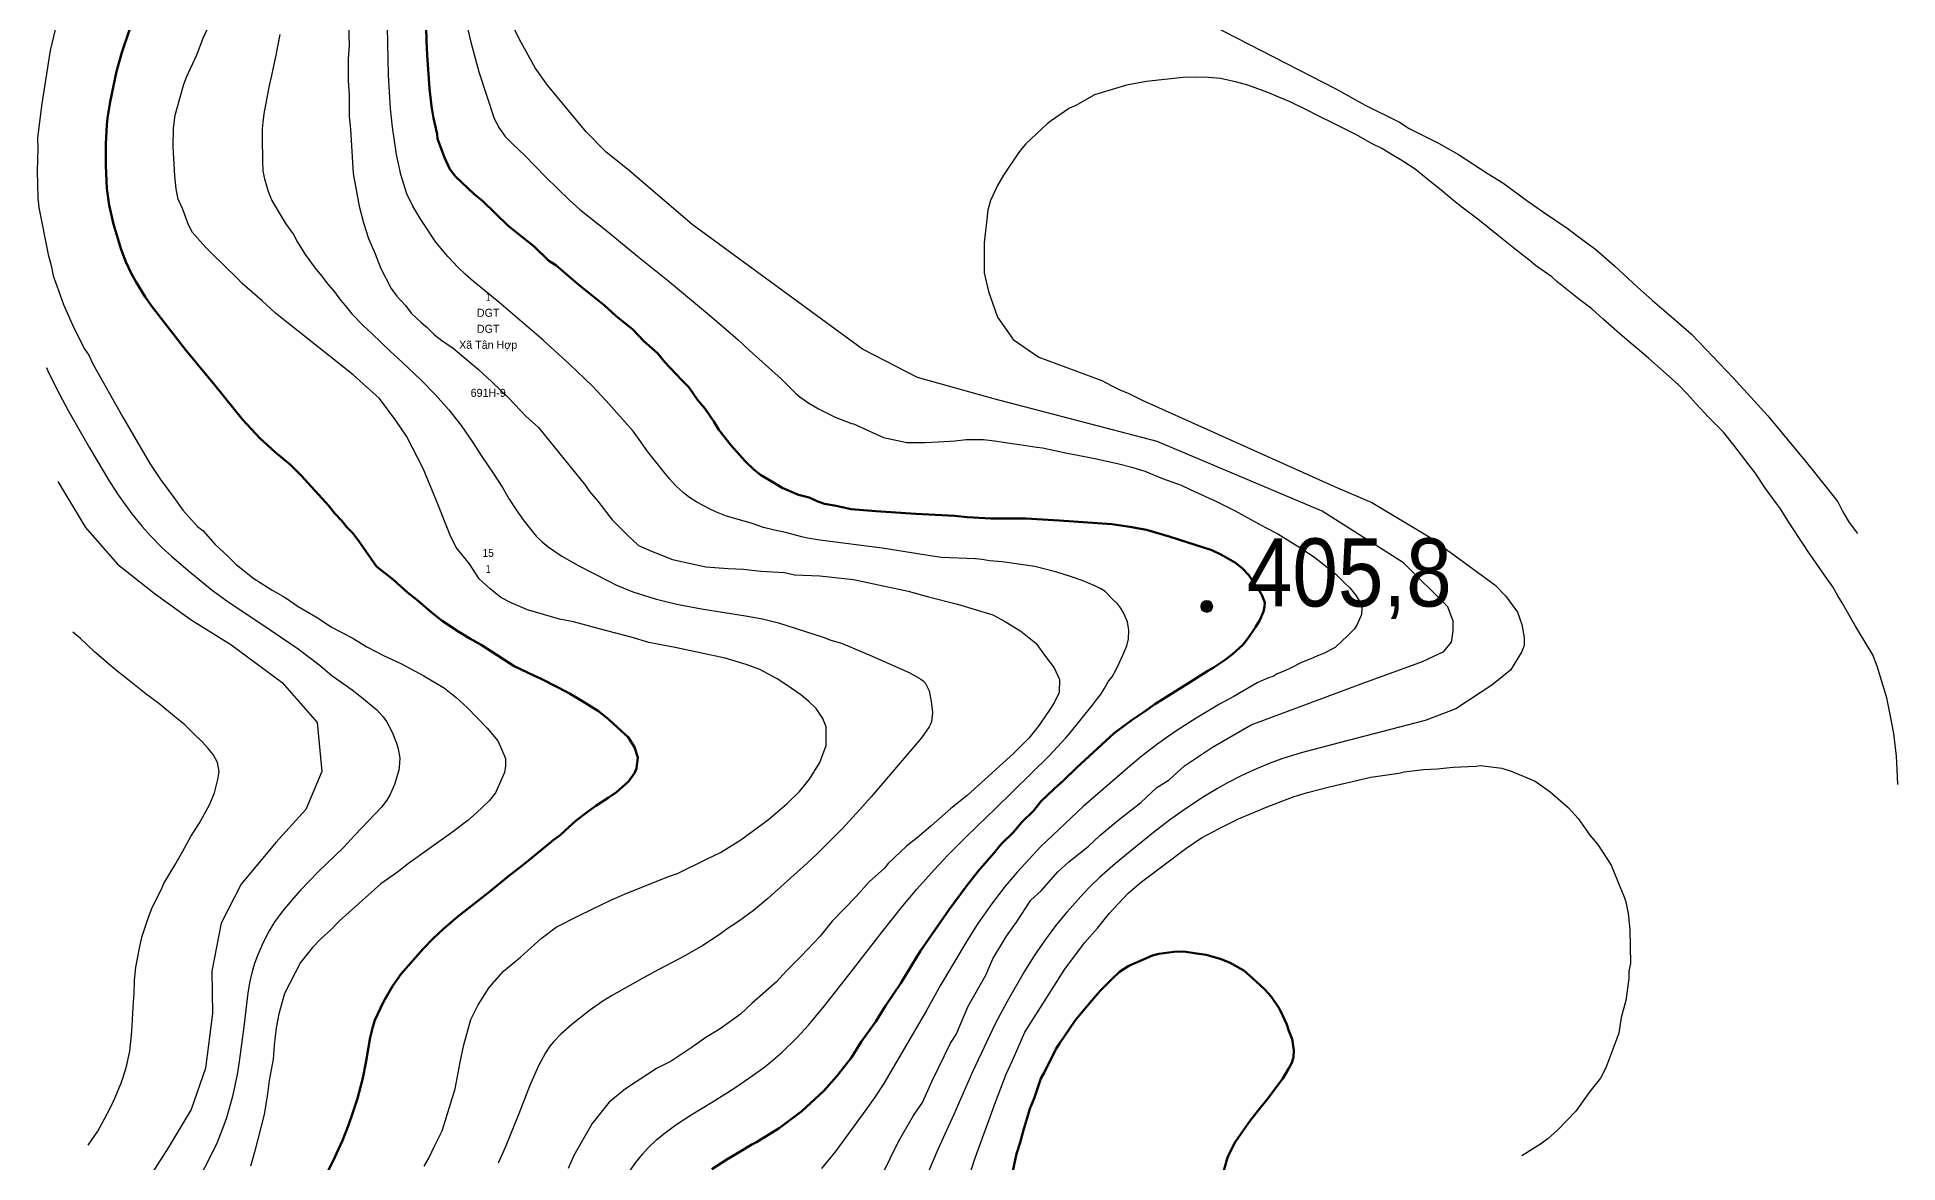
# Model space of a CAD drawing. Header units: metres. Extents: x 549268 to 556659, y 1838059 to 1844558.
# Drawn here: x 550020.9 to 550485.8, y 1843905.3 to 1844186.5 of the extents above; entities that cross this region are included whole.
import ezdxf
from ezdxf.enums import TextEntityAlignment as Align

# ---------------------------------------------------------------- set-up
doc = ezdxf.new("R2010")
doc.units = ezdxf.units.M
doc.header["$LTSCALE"] = 0.8
for name, color, linetype, lineweight in [('1', 7, 'Continuous', 25), ('2', 7, 'Continuous', 53), ('5', 7, 'Continuous', 13)]:
    doc.layers.add(name, color=color, linetype=linetype, lineweight=lineweight)
doc.layers.add('15', color=7, linetype='Continuous')

msp = doc.modelspace()

# ---------------------------------------------------------------- hatches: boundary and pattern name
at = {"layer": '5'}
msp.add_hatch(color=256, dxfattribs=at).paths.add_polyline_path([(550314.66, 1844044.24, 1), (550311.66, 1844044.24, 1)])

# ---------------------------------------------------------------- linework, layer by layer
at = {"layer": '1'}
for points in [[(550196.75, 1843985.98), (550203.68, 1843991.02), (550208.3, 1843994.99), (550211.41, 1843997.98), (550213.89, 1844001.1), (550216.46, 1844005.24), (550218.01, 1844009.47), (550218.09, 1844014.14), (550217.24, 1844016.28), (550215.54, 1844018.72), (550213.72, 1844020.54), (550211.71, 1844022.14), (550208.19, 1844024.58), (550205.78, 1844026.13), (550201.46, 1844028.48), (550198.08, 1844029.71), (550192.83, 1844031.35), (550180.36, 1844033.99), (550173.73, 1844035.27), (550169.32, 1844036.59), (550163.27, 1844038.14), (550154.9, 1844040.43), (550151.38, 1844041.05), (550143.41, 1844043.39), (550139.36, 1844045.16), (550136.78, 1844046.49), (550134.1, 1844048.62), (550131.38, 1844051.15), (550128.93, 1844054.92), (550125.63, 1844059.01), (550124.06, 1844062.07), (550120.66, 1844070.61), (550117.31, 1844078.74), (550113.15, 1844086.79), (550110.48, 1844090.74), (550106.41, 1844096.16), (550099.86, 1844102.11), (550080.47, 1844117.55), (550077.09, 1844120.61), (550072.14, 1844124.92), (550070.98, 1844126.2), (550064.38, 1844132.55), (550063, 1844134.02), (550059.74, 1844137.7), (550058.71, 1844139.61), (550057.24, 1844143.7), (550056.16, 1844146.01), (550055.67, 1844148.59), (550055.3, 1844151.8), (550054.89, 1844159.05), (550054.97, 1844163.72), (550055.4, 1844167.01), (550057.57, 1844174.76), (550058.19, 1844176.45), (550060.8, 1844182.02), (550062.35, 1844186.25), (550064.96, 1844191.81)], [(550286.67, 1844048.65), (550285.2, 1844049.36), (550281.99, 1844050.76), (550279.09, 1844051.69), (550275.67, 1844052.82), (550270.18, 1844054.21), (550266.71, 1844054.69), (550262.06, 1844055.42), (550258.86, 1844055.68), (550257.05, 1844055.98), (550255.38, 1844056.17), (550246.77, 1844056.51), (550243.04, 1844057.05), (550232.07, 1844058.78), (550216.46, 1844060.83), (550213.41, 1844061.32), (550211.97, 1844061.63), (550207.91, 1844062.72), (550205.14, 1844063.26), (550202.42, 1844063.96), (550199.32, 1844065.05), (550193.15, 1844066.8), (550190.63, 1844067.8), (550188.92, 1844068.63), (550185.76, 1844070.28), (550183.67, 1844071.6), (550182.28, 1844072.68), (550180.51, 1844074.35), (550178.88, 1844076.13), (550177.13, 1844078.25), (550173.49, 1844082.9), (550171.34, 1844085.97), (550169.8, 1844088), (550163.05, 1844095.63), (550159.56, 1844099.34), (550153.99, 1844104.71), (550147.34, 1844110.8), (550136.29, 1844120.22), (550129.94, 1844125.44), (550127.84, 1844127.28), (550126.13, 1844128.9), (550123.49, 1844131.63), (550120.52, 1844135.24), (550116.75, 1844140.89), (550114.74, 1844144.22), (550113.31, 1844147.3), (550111.79, 1844152.16), (550110.65, 1844157.19), (550109.65, 1844163.94), (550109.17, 1844168.67), (550108.7, 1844177.01), (550108.38, 1844192.97)], [(550025.41, 1844188.35), (550024.18, 1844183.14), (550022.03, 1844169.92), (550020.98, 1844161.28), (550021.08, 1844158.66), (550020.91, 1844152.96), (550021.06, 1844146.29), (550021.33, 1844143.89), (550023.67, 1844132.19), (550024.39, 1844129.44), (550024.88, 1844126.86), (550025.78, 1844124.32)], [(550081.56, 1844187.12), (550080.48, 1844181.53), (550079.83, 1844178.92), (550079.49, 1844176.87), (550078.89, 1844174.42), (550077.93, 1844169.6), (550077.54, 1844167.28), (550077.31, 1844165.23), (550077.16, 1844163.59), (550077.13, 1844161.49), (550077.17, 1844155.43), (550077.32, 1844152.97), (550077.7, 1844151.1), (550078.26, 1844149.09), (550078.67, 1844147.75), (550079.52, 1844145.67), (550082.99, 1844139.91), (550084.92, 1844137.2), (550085.98, 1844135.24), (550087.89, 1844132.17), (550090.4, 1844128.75), (550091.98, 1844126.87), (550093.54, 1844124.74), (550095.17, 1844122.88), (550096.71, 1844120.8), (550097.89, 1844119.46), (550099.51, 1844117.38), (550102.44, 1844114.38), (550104.61, 1844112.38), (550109.1, 1844108.01), (550112.13, 1844105.26), (550116.68, 1844100.91), (550120.45, 1844097.1), (550123.78, 1844093.36), (550126.84, 1844089.48), (550129.6, 1844085.49), (550132.05, 1844081.68), (550134.87, 1844077.52), (550137.14, 1844073.94), (550138.87, 1844071.02), (550140.6, 1844068.4), (550142.61, 1844065.59), (550145.61, 1844061.84), (550147.11, 1844060.35), (550148.6, 1844059.11), (550152.03, 1844056.82)], [(550098.69, 1844189.35), (550098.83, 1844184.5), (550098.62, 1844181.03), (550098.63, 1844175.56), (550098.82, 1844172.13), (550098.83, 1844166.66), (550099.19, 1844163.46), (550099.84, 1844152.38), (550101.37, 1844144.24), (550102.45, 1844140.11), (550103.7, 1844136.2), (550105.36, 1844132.33), (550106.79, 1844128.64), (550109.38, 1844123.66), (550110.81, 1844121.8), (550112.9, 1844119.4), (550114.33, 1844117.53), (550116.83, 1844115.18), (550118.39, 1844113.94), (550120.22, 1844112.12), (550122, 1844110.7), (550124.85, 1844108.79), (550131.14, 1844103.42), (550134.52, 1844100.36), (550138.85, 1844096.19), (550143, 1844091.79), (550146.16, 1844088.91), (550157.94, 1844074.43), (550158.92, 1844072.92), (550161.02, 1844070.52), (550164.59, 1844065.86), (550168.24, 1844062.22), (550171.19, 1844059.51), (550174.39, 1844058.05), (550179.69, 1844056.01), (550188.02, 1844054.12), (550193.53, 1844053.73), (550197.4, 1844053.56), (550201.72, 1844053.04), (550207.64, 1844052.69), (550210.13, 1844052.17), (550216.45, 1844051.87), (550224.86, 1844051), (550238.57, 1844048.09), (550243.6, 1844046.63), (550250.9, 1844044.83), (550259.72, 1844042.17), (550262.75, 1844040.49), (550266.67, 1844038.1), (550270.46, 1844035.08)], [(550127.95, 1844190.89), (550129.2, 1844185.54), (550131.26, 1844177.8), (550135.13, 1844166.15), (550136.45, 1844163.61), (550137.82, 1844161.67), (550139.61, 1844159.86), (550142.65, 1844157.02), (550148.02, 1844151.46), (550153.85, 1844145.81), (550156.53, 1844143.38), (550163.32, 1844137.99), (550170.87, 1844131.75), (550178.38, 1844125.77), (550188.86, 1844117.05), (550192.98, 1844113.52), (550196.05, 1844110.86), (550198.78, 1844108.28), (550206.89, 1844101.01)], [(550230.18, 1843898.54), (550236.12, 1843910.56), (550239.84, 1843917.07), (550242.1, 1843920.36), (550244.54, 1843925.71), (550249.14, 1843935.15), (550250.52, 1843937.33), (550253.57, 1843944.37), (550257.96, 1843952.17), (550259.73, 1843956.22), (550263.14, 1843961.88), (550265.58, 1843965.4), (550269.22, 1843970.88), (550271.79, 1843973.2), (550275.92, 1843977.92), (550278.67, 1843980.46), (550283.51, 1843984.26), (550286.45, 1843987.02), (550290.89, 1843990.77), (550296.66, 1843995.27), (550300.7, 1843998.98), (550303.72, 1844000.94), (550307.58, 1844004.42), (550314.56, 1844009.06), (550324.22, 1844014.71), (550351.71, 1844024.94), (550367.03, 1844030.45), (550372.36, 1844032.98), (550374.27, 1844035.3), (550374.7, 1844038.04), (550374.7, 1844040.57), (550373.42, 1844044.16), (550362.35, 1844055.18), (550341.95, 1844068.08), (550300.73, 1844085.42), (550259.94, 1844096.09), (550240.88, 1844101.43), (550227.14, 1844108.54), (550184.58, 1844139.67), (550168.44, 1844153.47), (550163.09, 1844157.73), (550158.06, 1844162.83), (550148.42, 1844174.51), (550145.3, 1844178.82), (550141.72, 1844185.31), (550139.62, 1844189.53)], [(550314.38, 1844189.47), (550345.38, 1844173.52), (550352.73, 1844169.49), (550361.33, 1844165.2), (550363.74, 1844163.64)], [(550484.11, 1844016.45), (550483.06, 1844021.38), (550482.09, 1844024.63), (550480.67, 1844029.32), (550479.56, 1844032.16), (550476.27, 1844037.62), (550475.29, 1844039.29), (550471.95, 1844045.15), (550470.86, 1844046.91), (550469.62, 1844049.14), (550468.1, 1844051.24), (550463.37, 1844058.03), (550462.41, 1844059.5), (550458.71, 1844065.12), (550456.53, 1844068.63), (550455.48, 1844069.99), (550452.78, 1844073.75), (550450.17, 1844077.6), (550448.43, 1844079.88), (550446.79, 1844082.07), (550444.83, 1844084.52), (550442.29, 1844087.79), (550440.61, 1844089.48), (550438.5, 1844091.52), (550435.45, 1844094.83), (550433.19, 1844097.35), (550430.95, 1844099.66), (550423.57, 1844106.25), (550420.72, 1844108.7), (550419.2, 1844109.91), (550416.35, 1844112.36), (550412.17, 1844116.04), (550409.41, 1844118.59), (550406.06, 1844121.08), (550400.63, 1844125.41), (550399.41, 1844126.56), (550395.32, 1844129.46), (550394.01, 1844130.5), (550390.21, 1844133.53), (550386.07, 1844136.82), (550383.46, 1844138.9), (550380.85, 1844140.98), (550377.18, 1844143.73), (550374.9, 1844145.55), (550371.72, 1844148.25), (550368.89, 1844150.51), (550367.04, 1844151.98), (550365.19, 1844153.45), (550363.8, 1844154.38), (550361.45, 1844155.9), (550359.87, 1844156.81), (550356.89, 1844158.64), (550354.48, 1844159.85), (550350.56, 1844162.08), (550345.11, 1844164.83), (550341.02, 1844166.84), (550338.2, 1844168.2), (550334, 1844170.3), (550331.2, 1844171.46), (550328.39, 1844172.63), (550323.44, 1844174.44), (550320.68, 1844175.22), (550316.62, 1844176.14), (550313.62, 1844176.4), (550310.45, 1844176.43), (550307.19, 1844176.36), (550298.1, 1844175.43), (550293.06, 1844174.46), (550285.12, 1844172.08), (550280.29, 1844169.35), (550278.88, 1844168.7), (550274.28, 1844165.6), (550273.28, 1844164.8), (550267.91, 1844159.84), (550266.96, 1844158.64), (550266.09, 1844157.55), (550262.37, 1844151.99), (550260.88, 1844149.44), (550259.13, 1844145.68), (550258.42, 1844143.23), (550257.49, 1844135.1), (550257.49, 1844127.61), (550258.61, 1844122.89), (550260.86, 1844116.51), (550264.78, 1844110.96), (550271.23, 1844106.52), (550286.89, 1844100.65), (550289.3, 1844099.44), (550291.6, 1844098.31), (550293.47, 1844097.54), (550297.04, 1844095.76), (550345.27, 1844074.13), (550354.4, 1844070.22), (550368.71, 1844061.67), (550385.1, 1844049.61), (550387.82, 1844046.91), (550390.76, 1844042.8), (550391.9, 1844039.74), (550392.43, 1844036.45), (550392.43, 1844034.5), (550391.82, 1844032.79)], [(550363.74, 1844163.64), (550371.04, 1844160.01), (550376.03, 1844157.13), (550383.47, 1844152.3), (550387.17, 1844150.08), (550393.14, 1844145.69), (550397.33, 1844142.72), (550403.48, 1844138.55), (550405.26, 1844137.13), (550410.34, 1844133.45), (550415.07, 1844129.32), (550420.73, 1844124.08), (550424.56, 1844120.67), (550430.4, 1844115.65), (550434.24, 1844112.23), (550444.8, 1844101.27), (550453.37, 1844091.9), (550463, 1844080.22), (550468.67, 1844073.16), (550470.81, 1844070.36), (550472.11, 1844067.87), (550473.63, 1844065.2), (550475.28, 1844063.16), (550475.78, 1844062.44)], [(550025.78, 1844124.32), (550027.52, 1844119.66), (550029.72, 1844114.63), (550032.62, 1844108.68), (550033.83, 1844106.99), (550034.9, 1844104.68), (550042.27, 1844091.53), (550049.06, 1844079.93), (550051.73, 1844075.97), (550055.08, 1844071.49), (550057.27, 1844068.29), (550060.97, 1844064.25), (550062.31, 1844063.18), (550065.34, 1844059.68), (550068.51, 1844056.79), (550070.56, 1844054.79), (550074.79, 1844051.42), (550079.6, 1844048.32), (550082.85, 1844046.46), (550086.15, 1844044.19), (550091.14, 1844041.31), (550094.44, 1844039.05), (550099.61, 1844036.39), (550103.3, 1844034.18), (550107.4, 1844032.01), (550111.9, 1844029.88), (550117.51, 1844026.87), (550122.72, 1844023.81), (550125.62, 1844021.5), (550128.34, 1844018.97), (550133.38, 1844013.87), (550135.97, 1844010.71), (550137.04, 1844008.4), (550137.89, 1844006.27), (550137.89, 1844004.44), (550137.68, 1844002.8), (550135.42, 1843997.68), (550133.82, 1843995.67), (550130.71, 1843992.68), (550128.49, 1843990.81), (550124.76, 1843987.95), (550113.7, 1843980.01), (550110.9, 1843977.87), (550106.77, 1843974.97), (550096.47, 1843965.69), (550094.29, 1843963.42), (550091.9, 1843961.32), (550089.72, 1843959.05), (550086.7, 1843955.26), (550082.72, 1843947.51), (550081.26, 1843942.48), (550080.65, 1843938.96), (550080.12, 1843934.64), (550079.91, 1843931.17), (550078.89, 1843925.79), (550078.46, 1843922.49), (550077.62, 1843917.33), (550075.24, 1843907.94), (550074.23, 1843904.38)], [(550023.2, 1844103.95), (550023.74, 1844102.7), (550026.45, 1844097.3), (550028.66, 1844093.22), (550033.97, 1844083.9), (550038.99, 1844075.44), (550041.33, 1844071.86), (550044.52, 1844067.37), (550047.1, 1844064.2), (550049.21, 1844061.86), (550052.07, 1844058.95), (550054.43, 1844056.79), (550058.65, 1844053.19), (550064.62, 1844048.32), (550068.61, 1844045.39), (550077.01, 1844039.81), (550086.08, 1844033.63), (550091.24, 1844029.76), (550094.56, 1844027.02), (550099.6, 1844023.39), (550101.54, 1844021.9), (550105.77, 1844018.39), (550107.34, 1844016.67), (550108.17, 1844015.47), (550109.59, 1844012.84), (550110.71, 1844010.07), (550111.12, 1844008.66), (550111.48, 1844006.34), (550111.35, 1844004.01), (550111.23, 1844003.31), (550110.2, 1843999.78), (550109.02, 1843997.11), (550108.31, 1843995.87), (550106.94, 1843994.1), (550100.25, 1843987.11), (550097.5, 1843984.13), (550091.09, 1843977.92), (550086.65, 1843973.3), (550084.41, 1843970.82), (550082.21, 1843968.1), (550080.12, 1843965.27), (550078.83, 1843963.2), (550077.35, 1843960.29), (550076, 1843957.21), (550075.31, 1843955.28), (550074.72, 1843953.34)], [(550206.89, 1844101.01), (550210.5, 1844097.47), (550211.46, 1844096.62), (550213.48, 1844095.17), (550216.14, 1844093.65), (550220.31, 1844091.56), (550224.34, 1844089.98), (550224.88, 1844089.84), (550232.35, 1844086.44), (550238.19, 1844085.22), (550242.75, 1844085.24), (550246.04, 1844085.37), (550250.32, 1844085.62), (550253.07, 1844085.93), (550257.38, 1844085.93), (550260.08, 1844085.61), (550263.94, 1844085.04), (550266.39, 1844084.69), (550270.65, 1844084.05), (550272.07, 1844083.83), (550278.3, 1844082.53), (550280.11, 1844082.23), (550285.57, 1844081.09), (550291.16, 1844079.84), (550294.42, 1844079.07), (550297.71, 1844078.06), (550302.11, 1844076.17), (550306.73, 1844074.55), (550309.02, 1844073.42), (550315.57, 1844070.5), (550320.28, 1844068.14), (550323.26, 1844066.45), (550327.86, 1844063.95), (550330.95, 1844062.4), (550335.33, 1844059.62), (550336.56, 1844058.87), (550340.13, 1844056.5), (550342.09, 1844054.95), (550344.32, 1844053.18), (550345.43, 1844052.3), (550347.45, 1844050.25), (550348.87, 1844048.9), (550350.49, 1844046.93), (550351.45, 1844045.27), (550351.87, 1844043.79), (550351.8, 1844042.26), (550350.7, 1844039.73), (550350.06, 1844038.64), (550348.12, 1844036.77), (550346.99, 1844035.62), (550345.27, 1844034.03), (550344.08, 1844033.38), (550342.53, 1844032.57), (550341.2, 1844032.04), (550338.78, 1844030.99), (550336.84, 1844030.26), (550334.09, 1844028.8), (550332.65, 1844028.13), (550330.71, 1844027.4), (550329.77, 1844026.78), (550328.55, 1844026.38), (550327.21, 1844025.85), (550325.77, 1844025.17), (550319.95, 1844021.77), (550316.35, 1844019.82), (550310.53, 1844016.37), (550305.66, 1844013.26), (550303.25, 1844011.62), (550300.56, 1844009.64), (550297.04, 1844006.93), (550293.93, 1844004.38), (550282.3, 1843994.23), (550271.68, 1843984.26), (550265.75, 1843977.88), (550262.81, 1843974.4), (550259.36, 1843969.87), (550255.97, 1843965), (550253.27, 1843960.75), (550246.63, 1843949.67), (550243.11, 1843943.29), (550232.48, 1843925.1), (550230.2, 1843921.66), (550227.96, 1843918.47), (550220.29, 1843908.02), (550216.89, 1843903.82)], [(550026.07, 1844075.44), (550032.97, 1844063.94), (550041, 1844054.8), (550050.1, 1844047.59), (550059.4, 1844040.93), (550069.28, 1844034.71), (550082.13, 1844025.23), (550090.9, 1844015.28), (550092.07, 1844003.02), (550088.01, 1843993.51), (550080.57, 1843985.29), (550071.84, 1843974.85), (550066.9, 1843965.11), (550064.55, 1843953.09), (550064.75, 1843942.53), (550062.97, 1843928.89), (550059.4, 1843918.54), (550053.67, 1843908.97), (550047.76, 1843899.76), (550041.42, 1843887.66), (550037.08, 1843878.38), (550033.3, 1843871.98)], [(550152.03, 1844056.82), (550156.44, 1844054.3), (550163.43, 1844050.75), (550165.65, 1844049.54), (550169.74, 1844047.92), (550175.36, 1844046.15), (550178.69, 1844045.28), (550181.18, 1844044.72), (550186.89, 1844043.64), (550197.87, 1844041.93), (550202.18, 1844041.12), (550206.11, 1844040.13), (550217.32, 1844036.54), (550219.18, 1844035.85), (550221.86, 1844035.04), (550229.57, 1844031.84), (550238.95, 1844027.67), (550241.73, 1844026.11), (550242.29, 1844025.63), (550242.77, 1844025.13), (550243.78, 1844023.17), (550244.27, 1844020.49), (550244.65, 1844017.79), (550244.37, 1844015.52), (550244.11, 1844014.84), (550243.77, 1844014.14), (550241.85, 1844011.44), (550229.3, 1843996.72), (550226.45, 1843993.48), (550222.13, 1843988.73), (550215.85, 1843982.51), (550213.29, 1843980.08), (550203.46, 1843971.27), (550199.9, 1843968.32), (550196.11, 1843965.54), (550193.28, 1843963.68), (550191.29, 1843962.23), (550187.21, 1843959.54), (550182.75, 1843956.92), (550176.1, 1843953.47), (550172.22, 1843951.35), (550164.43, 1843946.99), (550162.22, 1843945.61), (550158.89, 1843943.28), (550154.47, 1843939.81), (550151.75, 1843937.41), (550150.01, 1843935.6), (550149.04, 1843934.39), (550147.95, 1843932.73), (550146.21, 1843929.47), (550143.95, 1843924.44), (550141.23, 1843917.46), (550137.83, 1843909.04), (550136.13, 1843905.16)], [(550169.12, 1843903.41), (550170.42, 1843905.27), (550172.21, 1843907.52), (550173.54, 1843909), (550175.75, 1843911.05), (550177.45, 1843912.47), (550180.49, 1843914.75), (550184.28, 1843917.25), (550189.82, 1843920.58), (550194.94, 1843923.81), (550199.01, 1843926.53), (550202.75, 1843929.27), (550204.76, 1843930.88), (550207.09, 1843932.93), (550210.71, 1843936.5), (550213.61, 1843939.63), (550217.62, 1843944.51), (550224.32, 1843952.93), (550232.34, 1843963.4), (550237.19, 1843969.44), (550240.68, 1843973.59), (550245.02, 1843978.48), (550248.55, 1843982.21), (550252.58, 1843986.26), (550255.99, 1843989.6), (550260.2, 1843993.56), (550273.79, 1844006.91), (550277.94, 1844011.4), (550279.04, 1844012.7), (550284.48, 1844019.49), (550285.25, 1844020.47), (550286.8, 1844022.43), (550287.55, 1844023.65), (550288.59, 1844025.55), (550289.48, 1844026.67), (550290.63, 1844028.7), (550291.24, 1844030.04), (550292.15, 1844032.04), (550292.64, 1844033.24), (550293.14, 1844034.44), (550293.57, 1844036.14), (550293.7, 1844038.31), (550293.33, 1844040.42), (550292.8, 1844041.75), (550292.29, 1844042.83), (550291.67, 1844043.78), (550290.92, 1844044.83), (550289.63, 1844046.07), (550287.76, 1844048.01), (550286.67, 1844048.65)], [(550033.67, 1843909.62), (550036.06, 1843913.16), (550037.73, 1843916.2), (550039.14, 1843918.89), (550040.35, 1843921.57), (550041.93, 1843925.4), (550043.14, 1843928.98), (550044.07, 1843933.14), (550044.52, 1843938.06), (550044.97, 1843945.51), (550045.16, 1843947.35), (550045.25, 1843950.91), (550045.59, 1843954.09), (550046.46, 1843958.85), (550047.05, 1843961.65), (550048.56, 1843966.08), (550049.63, 1843969.05), (550051.86, 1843973.46), (550052.58, 1843975.06), (550055.29, 1843979.63), (550057.32, 1843983.11), (550059.33, 1843986.79), (550061.38, 1843990.06), (550063.98, 1843994.72), (550065.25, 1843997.71), (550066.08, 1844001.04), (550066.36, 1844003), (550065.99, 1844005.29), (550064.85, 1844007.28), (550063.66, 1844008.77), (550062.17, 1844010.32), (550059.75, 1844012.77), (550057.7, 1844014.76), (550055.25, 1844016.71), (550051.32, 1844020), (550048.1, 1844022.36), (550043.98, 1844025.63), (550040.41, 1844028.46), (550035.23, 1844032.92), (550031.7, 1844036.26), (550029.85, 1844037.86)], [(550270.46, 1844035.08), (550272.87, 1844031.7), (550275.01, 1844028.91), (550276.35, 1844026.02), (550276.31, 1844022.77), (550274.98, 1844020.19), (550273.61, 1844018), (550270.99, 1844014.26), (550268.68, 1844011.36), (550264.87, 1844007.48), (550253.28, 1843997.05), (550249.19, 1843993.75), (550244.22, 1843989.33), (550240.89, 1843986.52), (550238.09, 1843984.38), (550233.52, 1843980.01), (550232.63, 1843978.89), (550228.77, 1843975.41), (550225.53, 1843971.8), (550219.53, 1843965.65), (550216.52, 1843961.86), (550211.81, 1843956.87), (550208.17, 1843953.21), (550205.64, 1843950.49), (550199.56, 1843945.14), (550196.63, 1843942.37), (550191.56, 1843938.76), (550187.96, 1843936.53), (550184.59, 1843934.12), (550179.3, 1843930.68), (550175.66, 1843928.85), (550167.93, 1843923.71), (550163.84, 1843920.41), (550159.58, 1843915.06), (550155.02, 1843907.05), (550153.56, 1843903.84)], [(550391.82, 1844032.79), (550389.03, 1844028.3), (550384.42, 1844024.56), (550375.38, 1844018.68), (550367.73, 1844015.75), (550346.21, 1844010.21), (550336.73, 1844007.65), (550332.12, 1844006.25), (550329.13, 1844005.17), (550325.59, 1844003.69), (550321.89, 1844001.98), (550318.2, 1844000.09), (550315.81, 1843998.73), (550312.52, 1843996.74), (550307.82, 1843993.67), (550303.88, 1843990.86), (550299.87, 1843987.74), (550294.07, 1843983.14), (550290.32, 1843980.01), (550286.39, 1843976.54), (550284.04, 1843974.26), (550282.4, 1843972.58), (550278.17, 1843967.85), (550275.59, 1843964.76), (550272.99, 1843961.31), (550270.29, 1843957.38), (550267.54, 1843952.94), (550263.27, 1843945.54), (550260.36, 1843940.16), (550254.65, 1843928.02), (550249.96, 1843917.3), (550245.96, 1843908.6), (550241.06, 1843897)], [(550485.82, 1843999.74), (550485.68, 1844003.47), (550485.5, 1844006.81), (550484.86, 1844012.48), (550484.11, 1844016.45)], [(550285.83, 1843963.84), (550288.85, 1843967.63), (550293.55, 1843972.62), (550296.88, 1843975.43), (550302.48, 1843979.71), (550307.9, 1843983.78), (550311.85, 1843986.45), (550316.25, 1843988.78), (550321.05, 1843991.15), (550328.21, 1843994.19), (550335.01, 1843996.78), (550338.34, 1843997.77), (550343.86, 1843999.2), (550354.13, 1844001.58), (550361.11, 1844002.58), (550362.49, 1844002.94), (550367.29, 1844003.48), (550370.72, 1844003.67), (550374.72, 1844004.12), (550380.37, 1844004.36), (550381.57, 1844004.49), (550386.91, 1844003.88), (550389.23, 1844003.13), (550395.2, 1844000.56), (550398.94, 1843997.95), (550403.44, 1843994), (550405.98, 1843991.24), (550408.89, 1843987.11), (550410.76, 1843984.89), (550414.2, 1843979.61), (550417.55, 1843971.47), (550417.86, 1843970.49), (550418.41, 1843967.51), (550418.86, 1843963.51), (550419.01, 1843955.01), (550418.61, 1843953.14), (550418.62, 1843951.32), (550417.83, 1843945.76), (550416.68, 1843941.57), (550416.11, 1843937.65), (550412.84, 1843928.97), (550411.51, 1843926.39), (550408.85, 1843923.05), (550405.34, 1843918.19), (550400.82, 1843913.42), (550398.42, 1843911.32), (550396.55, 1843909.89), (550391.9, 1843906.97)], [(550117.6, 1843904.43), (550118.8, 1843906.39), (550120.26, 1843909.59), (550122.08, 1843913.25), (550125.35, 1843923.75), (550126.62, 1843930.39), (550127.55, 1843934.75), (550129.27, 1843941.02), (550131.09, 1843944.68), (550133.83, 1843949.04), (550137.43, 1843953.1), (550141.69, 1843956.62), (550146.84, 1843961.26), (550150.57, 1843964.12), (550156.13, 1843966.98), (550159.6, 1843968.59), (550164.4, 1843970.96), (550168.26, 1843972.61), (550178.93, 1843976.86), (550180.89, 1843977.49), (550188.18, 1843981.15), (550191.64, 1843982.76), (550196.75, 1843985.98)], [(550253.45, 1843900.77), (550255.08, 1843906.02), (550260.34, 1843920.4), (550263, 1843927.39), (550264.64, 1843930.82), (550267.69, 1843937.86), (550277.67, 1843953.59), (550282.59, 1843960.23), (550285.83, 1843963.84)], [(550074.72, 1843953.34), (550074.06, 1843950.61), (550073.52, 1843947.72), (550072.55, 1843939.26), (550071.41, 1843930.54), (550070.91, 1843927.3), (550069.68, 1843921.81), (550068.21, 1843916.53), (550067.58, 1843914.68), (550065.86, 1843910.32), (550063.57, 1843905.56), (550061.05, 1843900.83), (550047.62, 1843877.39), (550034.23, 1843858.32), (550033.14, 1843856.16)]]:
    msp.add_lwpolyline(points, dxfattribs=at)
at = {"layer": '2'}
for points in [[(550117.99, 1844192.55), (550118.19, 1844185.48), (550118.37, 1844182.06), (550118.92, 1844173.6), (550119.42, 1844169.2), (550119.96, 1844166.22), (550120.82, 1844162.26), (550120.95, 1844161.06), (550122.7, 1844156.39), (550124.04, 1844153.5), (550125.47, 1844151.64), (550130.02, 1844147.29), (550132.24, 1844145.51), (550138.62, 1844139.34), (550145.08, 1844134.2), (550148.74, 1844130.56), (550150.48, 1844129.54), (550156.32, 1844124.52), (550162.56, 1844119.55), (550165.5, 1844116.85), (550169.73, 1844113.47), (550172.5, 1844110.54), (550175.89, 1844107.48), (550177.76, 1844105.26), (550181.91, 1844100.87), (550183.73, 1844099.05), (550185.92, 1844095.85), (550187.79, 1844093.63), (550189.98, 1844090.43), (550191.23, 1844088.34), (550194.31, 1844084.43), (550197.79, 1844080.57), (550200.06, 1844078.39), (550201.62, 1844077.15), (550205.54, 1844074.76), (550207.06, 1844073.91), (550211.11, 1844072.14), (550213.83, 1844071.44), (550215.96, 1844070.46), (550217.66, 1844069.84), (550220.55, 1844069.36), (550224.29, 1844068.57), (550230.43, 1844068.05), (550240.44, 1844067.36), (550250.23, 1844066.85), (550253.3, 1844066.59), (550259.22, 1844066.24), (550267.94, 1844066.22), (550276.31, 1844065.75), (550289.39, 1844064.8), (550293.93, 1844064.1), (550298.07, 1844063.35), (550303.72, 1844061.76), (550314.45, 1844058.31), (550316.81, 1844057.16), (550320.29, 1844055.12), (550322.07, 1844053.7), (550323.67, 1844052.06), (550325.64, 1844049.04), (550326.84, 1844047.35), (550327.69, 1844045.22), (550327.61, 1844044.19), (550327.34, 1844042.95), (550326.37, 1844040.81), (550325.35, 1844039.07), (550323.44, 1844036.22), (550322.2, 1844034.66), (550319.62, 1844032.34), (550317.76, 1844030.91), (550314.74, 1844028.95), (550313.41, 1844028.19), (550308.87, 1844025.24), (550300.17, 1844019.8), (550297.54, 1844017.88), (550294.52, 1844015.91), (550290.04, 1844012.57), (550280.67, 1844004), (550277.38, 1844000.79), (550274.99, 1843998.7), (550271.7, 1843995.49), (550269.93, 1843993.26), (550266.82, 1843990.27), (550264.87, 1843987.82), (550261.76, 1843984.83), (550259.98, 1843982.6), (550256.03, 1843978.1), (550253.02, 1843974.31)], [(550043.94, 1844188.29), (550042.07, 1844182.62), (550040.76, 1844177.91), (550039.15, 1844170.29), (550038.51, 1844166.26), (550038.32, 1844164.59), (550038.02, 1844159.84), (550038.05, 1844154.44), (550038.33, 1844148.68), (550038.89, 1844144.5), (550039.95, 1844139.73), (550041.85, 1844133.45), (550043.02, 1844130.3), (550044.45, 1844127.38), (550045.62, 1844125.26), (550047.85, 1844121.57), (550049.37, 1844119.46), (550058.03, 1844108.23), (550065.3, 1844099.56), (550072.22, 1844090.95), (550076.52, 1844086.25), (550080.41, 1844082.75), (550084.2, 1844079.64), (550086.94, 1844076.9)], [(550086.94, 1844076.9), (550093.67, 1844069.44), (550095.31, 1844067.49), (550097.05, 1844065.61), (550098.3, 1844064.07), (550099.78, 1844062.55), (550101.03, 1844060.91), (550101.1, 1844060.84), (550105.7, 1844054.25), (550109.94, 1844050.87), (550113.46, 1844047.71), (550116.07, 1844045.63), (550119.25, 1844042.92), (550122.08, 1844040.67), (550126.25, 1844037.88), (550129.01, 1844036.21), (550131.86, 1844034.66), (550134.43, 1844032.97), (550138.91, 1844030.11), (550140.08, 1844029.36), (550145.21, 1844026.87), (550146.67, 1844026.24), (550151.08, 1844023.97), (550154.12, 1844022.44), (550156.99, 1844020.69), (550161.14, 1844018.09), (550163.75, 1844016.01), (550166.84, 1844013.2), (550168.61, 1844011.62), (550170.17, 1844009.12), (550170.96, 1844006.54), (550170.69, 1844003.74), (550170.12, 1844002.59), (550168.67, 1844000.54), (550165.62, 1843997.82), (550163.6, 1843996.41), (550160.46, 1843994.47), (550158.64, 1843993.07), (550155.54, 1843990.74), (550152.85, 1843988.26), (550151.59, 1843987.13), (550149.86, 1843985.85), (550148.78, 1843984.93), (550142.76, 1843980.01), (550142.74, 1843979.99), (550138.68, 1843976.83), (550133.6, 1843972.73), (550126.04, 1843966.79), (550122.31, 1843963.64), (550119.83, 1843961.28), (550117.38, 1843958.74), (550111.86, 1843952.5), (550109.65, 1843949.36), (550107.4, 1843945.44), (550105.27, 1843940.89), (550104.74, 1843939.26), (550104.07, 1843936.59), (550103.01, 1843930.19), (550102.26, 1843926.41), (550100.91, 1843921.31), (550099.79, 1843917.82), (550098.69, 1843914.67), (550097.21, 1843910.86), (550096.08, 1843908.52), (550094.86, 1843905.73)], [(550253.02, 1843974.31), (550248.8, 1843968.56), (550241.66, 1843958.22), (550236.7, 1843950.16), (550232.88, 1843944.46), (550230.49, 1843940.54), (550226.81, 1843935.46), (550224.41, 1843931.54), (550220.69, 1843926.86), (550217.45, 1843923.25), (550211.94, 1843918.16), (550206.34, 1843913.88), (550200.66, 1843910.39), (550199.5, 1843909.86), (550195.9, 1843907.63), (550193.24, 1843906.11), (550189.46, 1843903.65)], [(550317.24, 1843902.66), (550318.15, 1843906.03), (550318.54, 1843906.96), (550320.22, 1843910.42), (550321.76, 1843912.57), (550324.05, 1843915.9), (550326.65, 1843919.16), (550328.47, 1843921.44), (550330.79, 1843924.58), (550332.17, 1843926.32), (550333.58, 1843928.75), (550334.4, 1843930.23), (550334.83, 1843931.66), (550334.94, 1843933.36), (550334.52, 1843936.18), (550333.69, 1843938.26), (550333.12, 1843939.78), (550332.18, 1843941.95), (550331.29, 1843943.73), (550329.26, 1843946.76), (550327.56, 1843948.65), (550324.58, 1843951.38), (550322.39, 1843953.3), (550318.8, 1843955.27), (550316.52, 1843956.2), (550313.04, 1843957.19), (550310.63, 1843957.51), (550307.31, 1843958.02), (550304.94, 1843957.95), (550301.14, 1843957.43), (550299.6, 1843957.05), (550293.66, 1843954.5), (550291.36, 1843952.95), (550289.39, 1843951.15), (550286.55, 1843948.25), (550284.45, 1843945.84), (550281.31, 1843942.12), (550280.27, 1843940.81), (550276.38, 1843935.03), (550275.45, 1843933.64), (550272.55, 1843927.77), (550271.73, 1843926.29), (550270.09, 1843921.55), (550268.92, 1843918.75), (550267.35, 1843913.43), (550266.51, 1843910.36), (550265.65, 1843907.5), (550264.59, 1843902.83)], [(550094.86, 1843905.73), (550093.6, 1843903.29)]]:
    msp.add_lwpolyline(points, dxfattribs=at)
at = {"layer": '5'}
msp.add_circle((550313.16, 1844044.24), 1.5, dxfattribs=at)

# ---------------------------------------------------------------- texts
at = {"layer": '15'}
for s, width, p in [('1', 0.75, (550133.6, 1844120.61)), ('15', 0.95, (550133.6, 1844056.61)), ('1', 0.75, (550133.6, 1844052.61))]:
    msp.add_text(s, height=2, dxfattribs=dict(at, width=width)).set_placement(p, align=Align.CENTER)
for s, p in [('DGT', (550133.6, 1844116.61)), ('DGT', (550133.6, 1844112.61)), ('Xã Tân Hợp', (550133.6, 1844108.61)), ('691H-9', (550133.6, 1844096.61))]:
    msp.add_text(s, height=2, dxfattribs=at).set_placement(p, align=Align.CENTER)
at = {"layer": '5', "width": 0.9}
msp.add_text('405,8', height=17, dxfattribs=at).set_placement((550323.16, 1844044.24))

doc.saveas('drawing.dxf')
